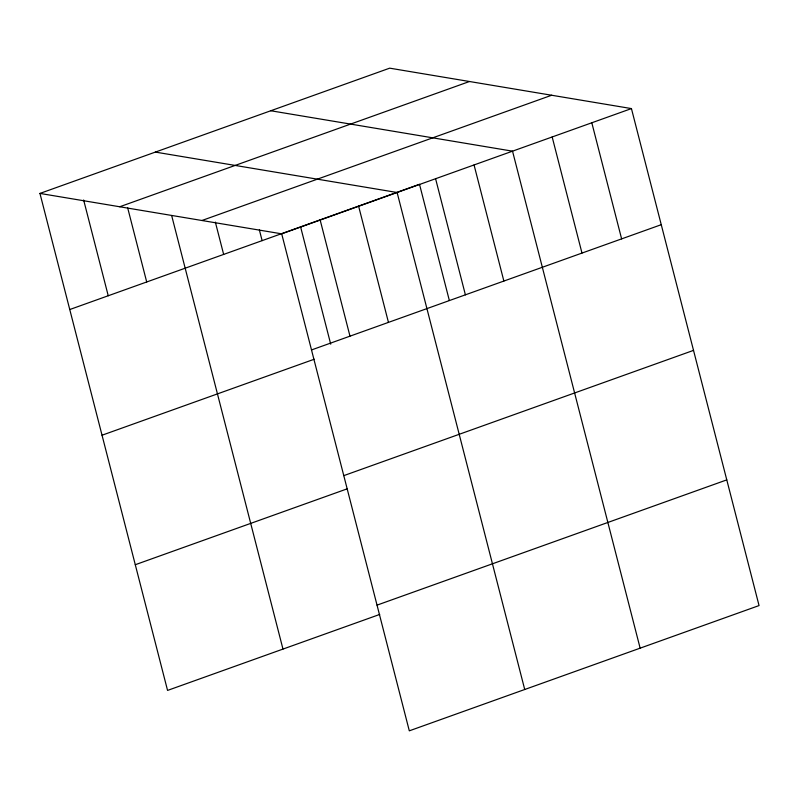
<?xml version="1.0" encoding="UTF-8"?>
<svg xmlns="http://www.w3.org/2000/svg" width="799" height="799" viewBox="0 0 799 799"><rect width="100%" height="100%" fill="white"/><g stroke="black" fill="none" stroke-linecap="round" stroke-linejoin="round"><path stroke-width="1.2" d="M39.95 193.428L389.692 68.165L631.44 108.584L759.05 605.572L409.308 730.835L281.697 233.837L39.95 193.428L167.56 690.416L379.735 614.431M119.73 206.761L469.472 81.508M201.927 220.504L551.67 95.241M69.763 309.533L339.066 213.083M340.224 212.664L419.505 184.279L449.318 300.394M281.697 233.837L631.44 108.584M311.51 349.942L661.252 224.689M102.032 435.225L314.207 359.24M343.79 475.635L693.522 350.381M135.281 564.723L347.465 488.738M377.038 605.133L726.78 479.879M270.781 110.751L512.529 151.171L640.139 648.159M155.366 152.09L397.113 192.499L524.723 689.497M591.809 122.776L621.622 238.881M552.169 136.969L581.982 253.073M474.057 164.944L503.869 281.048M435.585 178.726L465.398 294.831M358.641 206.282L388.454 322.387M320.169 220.055L349.982 336.159M300.594 226.866L330.716 344.179M259.355 229.872L262.122 240.639M215.35 222.102L223.65 254.422M171.655 215.53L282.976 649.088M127.65 207.76L146.706 281.977M83.645 200L108.235 295.75"/></g></svg>
